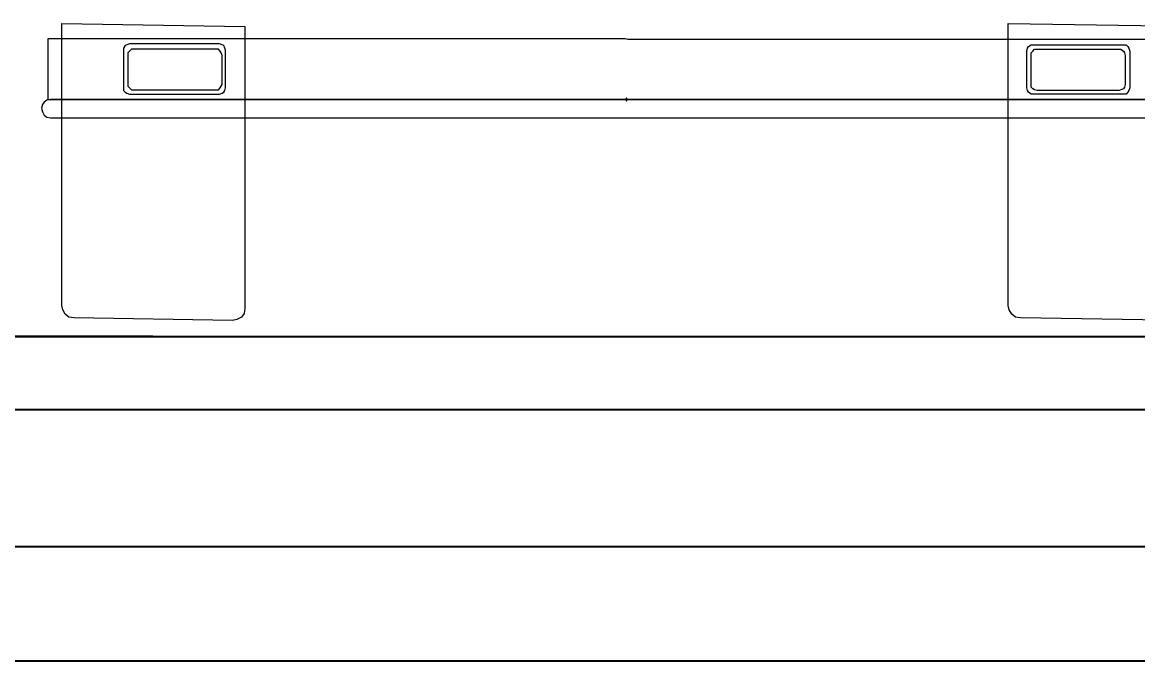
# Model space of a CAD drawing. Header units: millimetres. Extents: x 2 to 5882, y 1831 to 3462.
# Drawn here: x 977.64 to 989.86, y 2693.5 to 2700.49 of the extents above; entities that cross this region are included whole.
import ezdxf

# ---------------------------------------------------------------- set-up
doc = ezdxf.new("R2010")
doc.units = ezdxf.units.MM
doc.layers.add('标注', color=4, linetype='Continuous')
doc.layers.add('车人', color=7, linetype='Continuous', lineweight=9)
doc.styles.get("Standard").update_dxf_attribs({"font": 'simplex1.shx', "width": 0.7, "bigfont": 'hztxt.shx'})
doc.dimstyles.new('比例1：200', dxfattribs={"dimtxt": 3, "dimasz": 2, "dimexe": 1, "dimexo": 1, "dimgap": 0.5, "dimtad": 1, "dimlfac": 20, "dimzin": 13, "dimdsep": 46, "dimtxsty": 'Standard', "dimcen": -0.09, "dimclrd": 256, "dimclre": 256, "dimclrt": 7, "dimaunit": 1, "dimadec": 0, "dimazin": 0, "dimtfac": 0.0005, "dimtix": 1, "dimtmove": 2, "dimatfit": 3, "dimfxl": 0, "dimtolj": 1, "dimtzin": 13, "dimarcsym": 0})

# ---------------------------------------------------------------- blocks, each defined once
blk = doc.blocks.new('carbb')
at = {"layer": '车人', "color": 143}
for p, q in [((-1.043, 0.5697), (-0.709, 0.5647)), ((-1.043, 0.0554), (-1.043, 0.5697)), ((-0.709, 0.5647), (-0.709, 0.5647)), ((-0.709, 0.5647), (-0.709, 0.0506)), ((0.6841, 0.5697), (1.0184, 0.5647)), ((0.6841, 0.0554), (0.6841, 0.5697)), ((-0.0147, 0.5422), (-1.0687, 0.5422)), ((-1.0687, 0.5422), (-1.0687, 0.4313)), ((-0.9274, 0.5295), (-0.9307, 0.5247)), ((-0.9242, 0.531), (-0.9274, 0.5295)), ((-0.9194, 0.5327), (-0.9242, 0.531)), ((-0.7554, 0.5327), (-0.9194, 0.5327)), ((-0.7507, 0.531), (-0.7554, 0.5327)), ((-0.7474, 0.5295), (-0.7507, 0.531)), ((-0.7459, 0.5247), (-0.7474, 0.5295)), ((-0.0102, 0.5407), (-0.0147, 0.5422)), ((1.0441, 0.5407), (-0.0102, 0.5407)), ((0.721, 0.5277), (0.7258, 0.531)), ((0.7258, 0.531), (0.729, 0.531)), ((0.729, 0.531), (0.8945, 0.531)), ((0.8945, 0.531), (0.8996, 0.531)), ((0.8996, 0.531), (0.9025, 0.5277)), ((-0.9307, 0.5247), (-0.9307, 0.5215)), ((-0.9307, 0.5215), (-0.9307, 0.4523)), ((-0.9194, 0.5197), (-0.9227, 0.5165)), ((-0.9227, 0.5165), (-0.9227, 0.5117)), ((-0.9227, 0.5117), (-0.9227, 0.4588)), ((-0.9162, 0.523), (-0.9194, 0.5197)), ((-0.9115, 0.523), (-0.9162, 0.523)), ((-0.7619, 0.523), (-0.9115, 0.523)), ((-0.7572, 0.523), (-0.7619, 0.523)), ((-0.7539, 0.5197), (-0.7572, 0.523)), ((-0.7521, 0.5165), (-0.7539, 0.5197)), ((-0.7507, 0.5117), (-0.7521, 0.5165)), ((-0.7507, 0.4588), (-0.7507, 0.5117)), ((-0.7442, 0.5215), (-0.7459, 0.5247)), ((-0.7442, 0.4523), (-0.7442, 0.5215)), ((0.7178, 0.5197), (0.7196, 0.5247)), ((0.7178, 0.4523), (0.7178, 0.5197)), ((0.7196, 0.5247), (0.721, 0.5277)), ((0.7258, 0.5165), (0.729, 0.5197)), ((0.7258, 0.5117), (0.7258, 0.5165)), ((0.7258, 0.4588), (0.7258, 0.5117)), ((0.729, 0.5197), (0.7323, 0.523)), ((0.7323, 0.523), (0.737, 0.523)), ((0.737, 0.523), (0.8866, 0.523)), ((0.8866, 0.523), (0.8898, 0.523)), ((0.8898, 0.523), (0.8945, 0.5197)), ((0.8945, 0.5197), (0.8963, 0.5165)), ((0.8963, 0.5165), (0.8978, 0.5117)), ((0.8978, 0.5117), (0.8978, 0.4588)), ((0.9025, 0.5277), (0.9043, 0.5247)), ((0.9043, 0.5247), (0.9058, 0.5197)), ((0.9058, 0.5197), (0.9058, 0.4523)), ((-0.9307, 0.4523), (-0.9307, 0.4476)), ((-0.9227, 0.4588), (-0.9227, 0.4556)), ((-0.9227, 0.4556), (-0.9194, 0.4523)), ((-0.9194, 0.4523), (-0.9162, 0.4491)), ((-0.9162, 0.4491), (-0.9115, 0.4491)), ((-0.9115, 0.4491), (-0.7619, 0.4491)), ((-0.7619, 0.4491), (-0.7619, 0.4491)), ((-0.7619, 0.4491), (-0.7572, 0.4491)), ((-0.7572, 0.4491), (-0.7539, 0.4523)), ((-0.7539, 0.4523), (-0.7521, 0.4556)), ((-0.7521, 0.4556), (-0.7507, 0.4588)), ((-0.7459, 0.4476), (-0.7442, 0.4523)), ((0.7196, 0.4476), (0.7178, 0.4523)), ((0.7258, 0.4538), (0.7258, 0.4588)), ((0.729, 0.4506), (0.7258, 0.4538)), ((0.7323, 0.4491), (0.729, 0.4506)), ((0.737, 0.4476), (0.7323, 0.4491)), ((0.8898, 0.4491), (0.8866, 0.4476)), ((0.8945, 0.4506), (0.8898, 0.4491)), ((0.8963, 0.4538), (0.8945, 0.4506)), ((0.8978, 0.4588), (0.8963, 0.4538)), ((0.9058, 0.4523), (0.9043, 0.4476)), ((-1.0705, 0.4299), (-1.0752, 0.4266)), ((-1.064, 0.4313), (-1.0705, 0.4299)), ((-1.0687, 0.4313), (-0.0132, 0.4313)), ((-0.0194, 0.4313), (-1.064, 0.4313)), ((-0.9307, 0.4476), (-0.9274, 0.4444)), ((-0.9274, 0.4444), (-0.9242, 0.4426)), ((-0.9242, 0.4426), (-0.9194, 0.4411)), ((-0.9194, 0.4411), (-0.7554, 0.4411)), ((-0.7554, 0.4411), (-0.7507, 0.4426)), ((-0.7554, 0.4411), (-0.7554, 0.4411)), ((-0.7507, 0.4426), (-0.7474, 0.4444)), ((-0.7474, 0.4444), (-0.7459, 0.4476)), ((-0.0052, 0.4313), (-0.0194, 0.4313)), ((-0.0132, 0.4337), (-0.0132, 0.429)), ((-0.0117, 0.4337), (-0.0132, 0.4337)), ((-0.0132, 0.4313), (-0.0117, 0.4313)), ((-0.0132, 0.429), (-0.0117, 0.429)), ((-0.0117, 0.429), (-0.0117, 0.4337)), ((-0.0117, 0.4337), (-0.0117, 0.4337)), ((-0.0117, 0.4313), (-0.0117, 0.4313)), ((-0.0117, 0.4313), (1.0441, 0.4313)), ((-0.0117, 0.429), (-0.0117, 0.429)), ((1.0376, 0.4313), (-0.0052, 0.4313)), ((0.721, 0.4444), (0.7196, 0.4476)), ((0.7258, 0.4411), (0.721, 0.4444)), ((0.729, 0.4411), (0.7258, 0.4411)), ((0.729, 0.4411), (0.729, 0.4411)), ((0.8945, 0.4411), (0.729, 0.4411)), ((0.737, 0.4476), (0.737, 0.4476)), ((0.8866, 0.4476), (0.737, 0.4476)), ((0.8996, 0.4411), (0.8945, 0.4411)), ((0.9025, 0.4444), (0.8996, 0.4411)), ((0.9043, 0.4476), (0.9025, 0.4444)), ((-1.0785, 0.4219), (-1.0802, 0.4154)), ((-1.0802, 0.4154), (-1.0785, 0.4089)), ((-1.0802, 0.4154), (-1.0802, 0.4154)), ((-1.0752, 0.4266), (-1.0785, 0.4219)), ((-1.0785, 0.4089), (-1.0752, 0.4024)), ((-1.0752, 0.4024), (-1.0705, 0.3991)), ((-1.0705, 0.3991), (-1.064, 0.3976)), ((-1.064, 0.3976), (-0.0161, 0.3976)), ((-0.0161, 0.3976), (-0.0085, 0.3976)), ((-0.0085, 0.3976), (-0.0085, 0.3976)), ((-0.0085, 0.3976), (1.0376, 0.3976)), ((-1.0415, 0.0474), (-1.043, 0.0554)), ((-1.0368, 0.0394), (-1.0415, 0.0474)), ((-0.7105, 0.0409), (-0.7152, 0.0344)), ((-0.709, 0.0506), (-0.7105, 0.0409)), ((0.6856, 0.0474), (0.6841, 0.0554)), ((0.6906, 0.0394), (0.6856, 0.0474)), ((-1.0303, 0.0344), (-1.0368, 0.0394)), ((-1.0205, 0.0329), (-1.0303, 0.0344)), ((-0.7315, 0.0282), (-1.0205, 0.0329)), ((-0.7235, 0.0296), (-0.7315, 0.0282)), ((-0.7152, 0.0344), (-0.7235, 0.0296)), ((0.6971, 0.0344), (0.6906, 0.0394)), ((0.7066, 0.0329), (0.6971, 0.0344)), ((0.9959, 0.0282), (0.7066, 0.0329))]:
    blk.add_line(p, q, dxfattribs=at)
blk = doc.blocks.new('*D194')
at = {"layer": 'DEFPOINTS', "color": 0}
for p in [(979.986, 2728.15), (976.428, 2697.053), (980.073, 2697.053)]:
    blk.add_point(p, dxfattribs=at)
at = {"layer": '标注', "lineweight": -2}
for p, q in [((978.986, 2728.15), (975.428, 2728.15)), ((976.428, 2726.15), (976.428, 2699.053)), ((979.073, 2697.053), (975.428, 2697.053))]:
    blk.add_line(p, q, dxfattribs=at)
at = {"layer": '标注'}
for points in [[(976.094, 2726.15), (976.761, 2726.15), (976.428, 2728.15)], [(976.094, 2699.053), (976.761, 2699.053), (976.428, 2697.053)]]:
    blk.add_solid(points, dxfattribs=at)
at = {"layer": '标注', "color": 7, "insert": (974.428, 2712.601), "char_height": 3, "attachment_point": 5, "rotation": 90}
blk.add_mtext('\\A1;1200', dxfattribs=at)

msp = doc.modelspace()

# ---------------------------------------------------------------- linework, layer by layer
for p, q in [((973.24359, 2697.05297), (991.99359, 2697.05297)), ((974.49359, 2696.25297), (993.65436, 2696.25297)), ((971.20179, 2694.75297), (993.65436, 2694.75297)), ((988.70179, 2694.75297), (993.65436, 2694.75297)), ((971.20179, 2693.50297), (993.65436, 2693.50297))]:
    msp.add_line(p, q)

# ---------------------------------------------------------------- block references
at = {"layer": '车人', "xscale": 6.000000000000455, "yscale": 6.000000000000227, "zscale": 6.000000000000001}
msp.add_blockref('carbb', (984.33586, 2697.05858), dxfattribs=at)

# ---------------------------------------------------------------- dimensions: what is measured, and where the dimension line sits
at = {"layer": '标注'}
dim = msp.add_linear_dim(base=(976.42779, 2697.05297), p1=(979.98578, 2728.14995), p2=(980.07305, 2697.05297), angle=90, text='1200', dimstyle='比例1：200', dxfattribs=at)
dim.commit()
dim.dimension.update_dxf_attribs({"geometry": '*D194', "text_midpoint": (974.42779, 2712.60146)})

doc.saveas('drawing.dxf')
